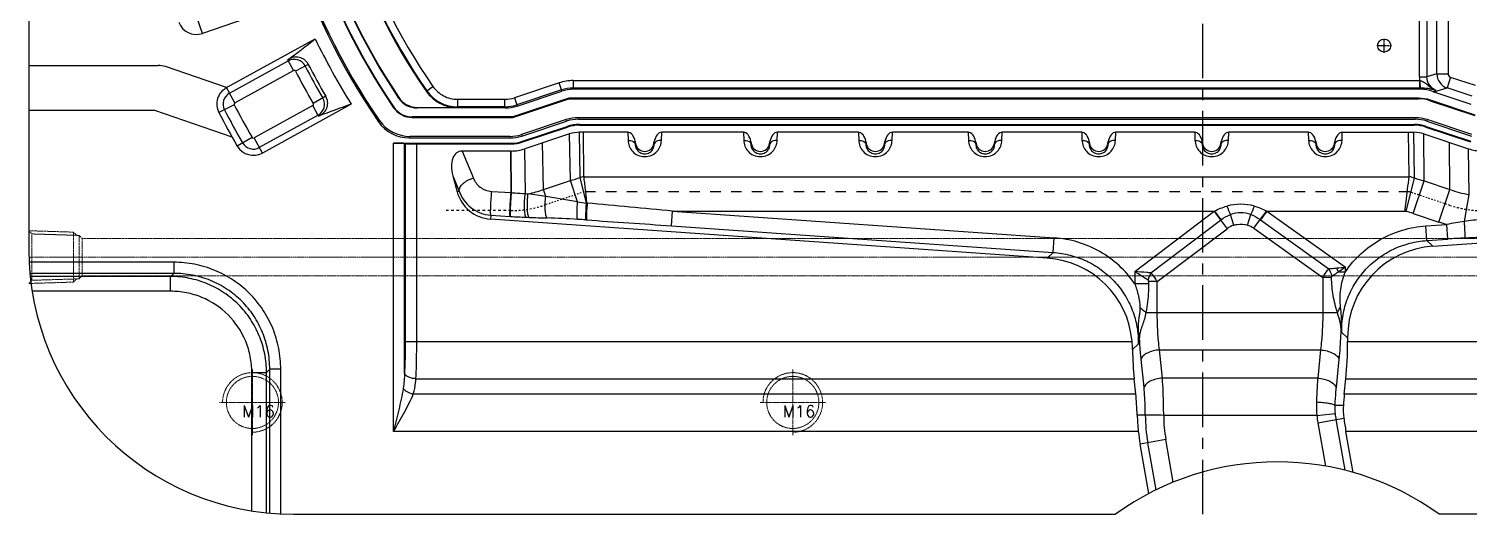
# Model space of a CAD drawing. Header units: millimetres. Extents: x 2105 to 2746, y 1639 to 2029.
# Drawn here: x 2104.6 to 2491.1, y 1639.2 to 1769.5 of the extents above; entities that cross this region are included whole.
import ezdxf

# ---------------------------------------------------------------- set-up
doc = ezdxf.new("R2010")
doc.units = ezdxf.units.MM
doc.linetypes.add('CENTER', pattern=[0.6, 0.375, -0.075, 0.075, -0.075])
doc.linetypes.add('HIDDEN', pattern=[0.2, 0.1, -0.1])
doc.layers.add('cool', color=153, linetype='HIDDEN', lineweight=9)
doc.layers.add('screw', color=33, linetype='Continuous', lineweight=13)
doc.layers.add('DEFAULT_2', color=8, linetype='HIDDEN')
doc.styles.add('TXT', font='txt.shx', dxfattribs={"bigfont": 'gbcbig.shx'})

# ---------------------------------------------------------------- blocks, each defined once
blk = doc.blocks.new('cool_jt_f12')
at = {"layer": 'cool', "ltscale": 0.3}
for p, q in [((0, 7.0785), (0.856, 6.2225)), ((0, 7.0785), (12, 6.7035)), ((0.856, 6.2225), (0.856, -6.2225)), ((13.5, 5.827375), (0.856, 6.2225)), ((0.856, 6.2225), (13.5, 5.827375)), ((12, 6.7035), (12.856, 5.8475)), ((12, 6.7035), (12, -6.7035)), ((14.327375, 5), (13.5, 5.827375)), ((13.5, -5.827375), (13.5, 5.827375)), ((14.327375, -5), (14.327375, 5)), ((0.856, -6.2225), (0, -7.0785)), ((0, -7.0785), (12, -6.7035)), ((0.856, -6.2225), (13.5, -5.827375)), ((12, -6.7035), (12.856, -5.8475)), ((13.5, -5.827375), (14.327375, -5))]:
    blk.add_line(p, q, dxfattribs=at)
blk = doc.blocks.new('02')
at = {"layer": 'cool', "ltscale": 0.932966}
for p, q in [((1262.52, -963.86), (1863.86, -963.86)), ((1262.52, -973.86), (1863.86, -973.86))]:
    blk.add_line(p, q, dxfattribs=at)
at = {"layer": 'cool', "color": 1, "linetype": 'CENTER', "ltscale": 0.621977}
blk.add_line((1248.19, -968.86), (1878.19, -968.86), dxfattribs=at)
at = {"layer": 'cool', "ltscale": 0.932966}
blk.add_blockref('cool_jt_f12', (1248.19, -968.86), dxfattribs=at)
blk = doc.blocks.new('screw_m16_g')
at = {"layer": 'screw', "color": 1, "linetype": 'CENTER', "ltscale": 0.497582}
for p, q in [((0, -8.8), (0, 8.8)), ((-8.8, 0), (8.8, 0))]:
    blk.add_line(p, q, dxfattribs=at)
at = {"layer": 'screw', "color": 33, "linetype": 'HIDDEN', "ltscale": 0.497582}
blk.add_circle((0, 0), 7, dxfattribs=at)
at = {"layer": 'screw', "color": 92, "linetype": 'HIDDEN', "ltscale": 0.497582}
blk.add_arc((0, 0), 8, 270, 180, dxfattribs=at)
at = {"layer": 'screw', "color": 6, "style": 'TXT'}
blk.add_text('M16', height=3.2, dxfattribs=at).set_placement((-2.72, -4))

msp = doc.modelspace()

# ---------------------------------------------------------------- linework, layer by layer
at = {"color": 1, "linetype": 'CENTER', "ltscale": 39}
msp.add_line((2419.598, 1639.205), (2419.598, 2019.205), dxfattribs=at)
at = {"color": 7, "linetype": 'Continuous'}
for p, q in [((2104.598, 1948.205), (2104.598, 1710.205)), ((2477.746, 1756.611), (2477.746, 1931.8)), ((2479.748, 1931.8), (2479.748, 1756.611)), ((2482.415, 1757.406), (2482.415, 1931.004)), ((2485.419, 1931.004), (2485.419, 1757.406)), ((2176.92, 1777.044), (2151.16, 1768.251)), ((2151.16, 1768.251), (2149.663, 1772.636)), ((2157.668, 1753.691), (2181.452, 1766.791)), ((2104.598, 1759.662), (2139.287, 1759.662)), ((2157.668, 1753.691), (2141.237, 1759.336)), ((2158.42, 1752.189), (2174.192, 1760.876)), ((2175.617, 1758.288), (2174.061, 1761.113)), ((2179.588, 1759.927), (2176.12, 1758.135)), ((2159.846, 1749.601), (2175.617, 1758.288)), ((2246.895, 1754.964), (2234.911, 1750.969)), ((2247.53, 1753.059), (2246.895, 1754.964)), ((2250.704, 1755.582), (2250.704, 1753.574)), ((2250.704, 1755.582), (2477.835, 1755.582)), ((2477.746, 1756.611), (2479.748, 1756.611)), ((2477.835, 1753.574), (2477.835, 1755.582)), ((2482.415, 1757.406), (2479.748, 1756.611)), ((2482.415, 1757.406), (2485.419, 1757.406)), ((2486.106, 1756.455), (2485.154, 1753.599)), ((2492.791, 1754.226), (2486.115, 1756.452)), ((2157.655, 1753.663), (2158.42, 1752.189)), ((2159.846, 1749.601), (2158.42, 1752.189)), ((2184.303, 1751.367), (2180.935, 1749.393)), ((2203.817, 1750.892), (2203.888, 1751.031)), ((2211.288, 1752.665), (2211.381, 1752.855)), ((2211.381, 1752.855), (2213.028, 1754.001)), ((2249.519, 1750.841), (2234.444, 1745.816)), ((2234.911, 1750.969), (2235.545, 1749.064)), ((2247.53, 1753.059), (2235.545, 1749.064)), ((2235.598, 1748.743), (2247.582, 1752.738)), ((2247.582, 1752.738), (2247.53, 1753.059)), ((2249.519, 1750.841), (2249.541, 1750.704)), ((2477.499, 1750.841), (2249.519, 1750.841)), ((2250.704, 1753.574), (2250.756, 1753.253)), ((2477.835, 1753.574), (2250.704, 1753.574)), ((2477.926, 1753.253), (2250.756, 1753.253)), ((2477.488, 1750.704), (2477.488, 1750.841)), ((2481.479, 1752.603), (2482.164, 1752.937)), ((2481.632, 1752.549), (2485.154, 1753.599)), ((2481.632, 1752.549), (2491.504, 1749.258)), ((2491.846, 1751.368), (2485.154, 1753.599)), ((2104.598, 1747.662), (2138.285, 1747.662)), ((2138.285, 1747.662), (2159.086, 1740.515)), ((2159.697, 1749.11), (2155.601, 1746.982)), ((2180.796, 1748.886), (2165.024, 1740.199)), ((2191.101, 1749.273), (2167.26, 1736.141)), ((2182.351, 1746.062), (2180.796, 1748.886)), ((2202.493, 1748.301), (2202.564, 1748.44)), ((2208.888, 1748.365), (2208.815, 1748.228)), ((2232.424, 1748.228), (2208.815, 1748.228)), ((2208.888, 1748.365), (2219.523, 1748.365)), ((2219.62, 1748.549), (2219.523, 1748.365)), ((2219.62, 1750.557), (2219.62, 1748.549)), ((2219.62, 1750.557), (2232.372, 1750.557)), ((2232.372, 1748.549), (2219.62, 1748.549)), ((2232.372, 1748.549), (2232.372, 1750.557)), ((2232.424, 1748.228), (2232.372, 1748.549)), ((2234.466, 1745.679), (2249.541, 1750.704)), ((2235.545, 1749.064), (2235.598, 1748.743)), ((2249.541, 1750.704), (2477.477, 1750.704)), ((2480.673, 1750.326), (2480.651, 1750.189)), ((2480.651, 1750.189), (2492.636, 1746.194)), ((2492.658, 1746.331), (2480.673, 1750.326)), ((2182.221, 1746.299), (2166.45, 1737.611)), ((2198.635, 1744.935), (2198.43, 1744.519)), ((2207.536, 1745.816), (2207.464, 1745.679)), ((2207.464, 1745.679), (2234.466, 1745.679)), ((2234.444, 1745.816), (2207.536, 1745.816)), ((2234.444, 1745.816), (2234.466, 1745.679)), ((2248.821, 1745.103), (2236.836, 1741.108)), ((2236.902, 1740.703), (2248.887, 1744.698)), ((2237.099, 1739.291), (2249.083, 1743.286)), ((2237.163, 1739.098), (2249.147, 1743.093)), ((2248.887, 1744.698), (2248.821, 1745.103)), ((2249.147, 1743.093), (2249.083, 1743.286)), ((2251.995, 1745.618), (2252.061, 1745.213)), ((2476.652, 1745.618), (2251.995, 1745.618)), ((2252.061, 1745.213), (2476.586, 1745.213)), ((2252.321, 1743.608), (2252.321, 1743.811)), ((2252.321, 1743.811), (2476.325, 1743.811)), ((2252.321, 1743.608), (2476.325, 1743.608)), ((2476.325, 1743.608), (2476.325, 1743.811)), ((2476.586, 1745.213), (2476.652, 1745.618)), ((2479.499, 1743.093), (2479.563, 1743.286)), ((2479.499, 1743.093), (2491.484, 1739.098)), ((2479.563, 1743.286), (2491.548, 1739.291)), ((2479.825, 1745.103), (2479.76, 1744.698)), ((2479.76, 1744.698), (2491.744, 1740.703)), ((2491.81, 1741.108), (2479.825, 1745.103)), ((2164.53, 1740.336), (2160.528, 1738.002)), ((2167.26, 1736.141), (2165.024, 1740.199)), ((2206.687, 1740.188), (2206.9, 1740.593)), ((2206.687, 1740.188), (2233.729, 1740.188)), ((2233.663, 1740.593), (2206.9, 1740.593)), ((2233.729, 1740.188), (2233.663, 1740.593)), ((2236.836, 1741.108), (2236.902, 1740.703)), ((2237.163, 1739.098), (2237.099, 1739.291)), ((2249.688, 1741.265), (2237.703, 1737.27)), ((2249.933, 1728.771), (2249.688, 1741.265)), ((2252.559, 1729.561), (2252.387, 1741.703)), ((2265.305, 1741.703), (2252.387, 1741.703)), ((2253.551, 1729.922), (2253.419, 1741.703)), ((2265.305, 1741.703), (2265.384, 1739.527)), ((2267.302, 1739.241), (2267.406, 1738.652)), ((2267.302, 1739.241), (2267.324, 1738.637)), ((2272.33, 1738.652), (2272.434, 1739.241)), ((2272.412, 1738.637), (2272.434, 1739.241)), ((2274.352, 1739.527), (2274.431, 1741.703)), ((2296.349, 1741.703), (2274.431, 1741.703)), ((2296.349, 1741.703), (2296.428, 1739.527)), ((2298.346, 1739.241), (2298.368, 1738.637)), ((2298.346, 1739.241), (2298.45, 1738.652)), ((2303.374, 1738.652), (2303.478, 1739.241)), ((2303.456, 1738.637), (2303.478, 1739.241)), ((2305.395, 1739.527), (2305.475, 1741.703)), ((2327.196, 1741.703), (2305.475, 1741.703)), ((2327.196, 1741.703), (2327.275, 1739.527)), ((2329.193, 1739.241), (2329.215, 1738.637)), ((2329.193, 1739.241), (2329.297, 1738.652)), ((2334.221, 1738.652), (2334.325, 1739.241)), ((2334.303, 1738.637), (2334.325, 1739.241)), ((2336.242, 1739.527), (2336.322, 1741.703)), ((2356.656, 1741.703), (2336.322, 1741.703)), ((2356.656, 1741.703), (2356.736, 1739.527)), ((2358.654, 1739.241), (2358.675, 1738.637)), ((2358.654, 1739.241), (2358.757, 1738.652)), ((2363.681, 1738.652), (2363.785, 1739.241)), ((2363.763, 1738.637), (2363.785, 1739.241)), ((2365.703, 1739.527), (2365.782, 1741.703)), ((2387.116, 1741.703), (2365.782, 1741.703)), ((2387.116, 1741.703), (2387.196, 1739.527)), ((2389.113, 1739.241), (2389.135, 1738.637)), ((2389.113, 1739.241), (2389.217, 1738.652)), ((2394.141, 1738.652), (2394.245, 1739.241)), ((2394.223, 1738.637), (2394.245, 1739.241)), ((2396.163, 1739.527), (2396.242, 1741.703)), ((2417.436, 1741.703), (2396.242, 1741.703)), ((2417.436, 1741.703), (2417.515, 1739.527)), ((2419.433, 1739.241), (2419.537, 1738.652)), ((2419.433, 1739.241), (2419.455, 1738.637)), ((2424.461, 1738.652), (2424.564, 1739.241)), ((2424.543, 1738.637), (2424.564, 1739.241)), ((2426.482, 1739.527), (2426.562, 1741.703)), ((2447.923, 1741.703), (2426.562, 1741.703)), ((2447.923, 1741.703), (2448.002, 1739.527)), ((2449.92, 1739.241), (2449.942, 1738.637)), ((2449.92, 1739.241), (2450.024, 1738.652)), ((2454.948, 1738.652), (2455.051, 1739.241)), ((2455.029, 1738.637), (2455.051, 1739.241)), ((2456.969, 1739.527), (2457.048, 1741.703)), ((2457.048, 1741.703), (2476.26, 1741.703)), ((2474.981, 1729.959), (2474.796, 1741.703)), ((2476.392, 1729.447), (2476.26, 1741.703)), ((2478.959, 1741.265), (2490.944, 1737.27)), ((2479.019, 1728.669), (2478.959, 1741.265)), ((2202.422, 1661.443), (2202.422, 1738.786)), ((2202.422, 1738.786), (2233.989, 1738.786)), ((2205.411, 1677.092), (2205.411, 1738.714)), ((2205.608, 1738.655), (2205.411, 1738.714)), ((2205.608, 1738.655), (2205.608, 1685.515)), ((2208.597, 1738.583), (2208.597, 1685.564)), ((2208.597, 1738.583), (2233.989, 1738.583)), ((2220.887, 1736.678), (2223.877, 1729.395)), ((2234.055, 1736.678), (2220.887, 1736.678)), ((2234.014, 1725.51), (2233.921, 1736.678)), ((2233.989, 1738.583), (2233.989, 1738.786)), ((2234.149, 1725.501), (2234.055, 1736.678)), ((2237.847, 1725.245), (2237.703, 1737.27)), ((2242.679, 1726.353), (2242.436, 1738.847)), ((2267.406, 1738.652), (2267.324, 1738.637)), ((2272.33, 1738.652), (2272.412, 1738.637)), ((2298.45, 1738.652), (2298.368, 1738.637)), ((2303.374, 1738.652), (2303.456, 1738.637)), ((2329.297, 1738.652), (2329.215, 1738.637)), ((2334.221, 1738.652), (2334.303, 1738.637)), ((2358.757, 1738.652), (2358.675, 1738.637)), ((2363.681, 1738.652), (2363.763, 1738.637)), ((2389.217, 1738.652), (2389.135, 1738.637)), ((2394.141, 1738.652), (2394.223, 1738.637)), ((2419.537, 1738.652), (2419.455, 1738.637)), ((2424.461, 1738.652), (2424.543, 1738.637)), ((2450.024, 1738.652), (2449.942, 1738.637)), ((2454.948, 1738.652), (2455.029, 1738.637)), ((2485.863, 1726.388), (2485.802, 1738.984)), ((2491.091, 1725.027), (2490.944, 1737.27)), ((2218.373, 1730.05), (2220.072, 1725.913)), ((2218.373, 1730.05), (2219.521, 1725.765)), ((2242.679, 1726.353), (2249.933, 1728.771)), ((2251.833, 1723.071), (2249.933, 1728.771)), ((2252.559, 1729.561), (2253.551, 1729.922)), ((2254.24, 1722.687), (2252.559, 1729.561)), ((2253.561, 1729.773), (2474.972, 1729.773)), ((2474.192, 1720.459), (2476.392, 1729.447)), ((2476.099, 1719.909), (2479.019, 1728.669)), ((2479.019, 1728.669), (2485.863, 1726.388)), ((2220.072, 1725.913), (2219.521, 1725.765)), ((2228.832, 1725.829), (2234.014, 1725.51)), ((2234.014, 1725.51), (2234.149, 1725.501)), ((2243.309, 1724.463), (2242.679, 1726.353)), ((2482.943, 1717.627), (2485.863, 1726.388)), ((2489.805, 1717.759), (2491.091, 1725.027)), ((2254.24, 1722.687), (2254.413, 1722.659)), ((2277.029, 1716.608), (2277.304, 1720.538)), ((2277.304, 1720.538), (2422.696, 1720.526)), ((2277.304, 1720.538), (2379.727, 1713.376)), ((2401.336, 1704.328), (2422.696, 1720.526)), ((2422.623, 1720.459), (2426.132, 1715.829)), ((2422.728, 1720.538), (2424.457, 1718.204)), ((2436.824, 1720.538), (2435.136, 1718.174)), ((2436.824, 1720.538), (2473.868, 1720.538)), ((2436.824, 1720.538), (2457.861, 1705.516)), ((2473.868, 1720.538), (2474.192, 1720.459)), ((2476.099, 1719.909), (2482.943, 1717.627)), ((2228.557, 1719.436), (2228.483, 1718.378)), ((2377.831, 1707.934), (2228.483, 1718.378)), ((2228.557, 1719.436), (2233.739, 1719.118)), ((2233.739, 1719.118), (2233.883, 1719.109)), ((2254.104, 1718.191), (2254.204, 1718.184)), ((2277.029, 1716.608), (2379.452, 1709.446)), ((2405.693, 1703.985), (2424.377, 1718.144)), ((2427.921, 1716.761), (2427.006, 1719.598)), ((2431.628, 1716.761), (2432.544, 1719.598)), ((2433.279, 1715.93), (2434.967, 1718.295)), ((2435.136, 1718.174), (2453.447, 1705.099)), ((2479.47, 1716.578), (2485.082, 1716.971)), ((2479.744, 1712.649), (2479.47, 1716.578)), ((2485.356, 1713.041), (2485.082, 1716.971)), ((2379.452, 1709.446), (2379.727, 1713.376)), ((2407.398, 1701.633), (2426.132, 1715.829)), ((2433.279, 1715.93), (2451.799, 1702.706)), ((2479.744, 1712.649), (2485.356, 1713.041)), ((2481.366, 1711.137), (2479.744, 1712.649)), ((2481.366, 1711.137), (2514.085, 1713.425)), ((2379.452, 1709.446), (2377.831, 1707.934)), ((2143.488, 1706.813), (2104.679, 1706.813)), ((2143.488, 1706.813), (2143.488, 1703.842)), ((2457.861, 1704.264), (2457.861, 1705.516)), ((2143.488, 1703.842), (2104.884, 1703.842)), ((2142.649, 1703.003), (2104.965, 1703.003)), ((2142.649, 1703.003), (2143.488, 1703.842)), ((2142.649, 1699.042), (2142.649, 1703.003)), ((2401.336, 1704.328), (2401.336, 1701.062)), ((2405.066, 1701.062), (2401.336, 1701.062)), ((2405.066, 1701.633), (2405.066, 1701.062)), ((2407.398, 1701.633), (2405.066, 1701.633)), ((2407.398, 1693.316), (2407.398, 1701.633)), ((2451.799, 1702.706), (2451.799, 1693.316)), ((2456.004, 1704.264), (2457.861, 1704.264)), ((2142.649, 1699.042), (2105.481, 1699.042)), ((2404.317, 1693.316), (2455.739, 1693.316)), ((2205.608, 1685.564), (2208.597, 1685.563)), ((2208.597, 1685.564), (2400.638, 1685.564)), ((2458.463, 1686.577), (2456.842, 1688.089)), ((2458.463, 1686.577), (2458.463, 1685.564)), ((2458.463, 1685.564), (2533.298, 1685.564)), ((2402.355, 1684.886), (2400.755, 1683.394)), ((2407.988, 1683.316), (2451.208, 1683.316)), ((2408.761, 1675.73), (2407.988, 1683.316)), ((2451.208, 1683.316), (2450.436, 1675.73)), ((2168.396, 1677.256), (2169.235, 1678.095)), ((2169.235, 1639.491), (2169.235, 1678.095)), ((2172.206, 1678.095), (2169.235, 1678.095)), ((2172.206, 1639.286), (2172.206, 1678.095)), ((2403.837, 1673.23), (2403.064, 1680.816)), ((2456.132, 1680.816), (2455.36, 1673.23)), ((2164.435, 1640.088), (2164.435, 1677.256)), ((2164.435, 1677.256), (2168.396, 1677.256)), ((2168.396, 1639.572), (2168.396, 1677.256)), ((2208.397, 1675.564), (2401.206, 1675.564)), ((2401.626, 1671.443), (2401.206, 1675.564)), ((2450.436, 1675.73), (2408.761, 1675.73)), ((2457.571, 1671.443), (2457.99, 1675.564)), ((2457.99, 1675.564), (2533.498, 1675.564)), ((2401.626, 1671.443), (2207.664, 1671.443)), ((2534.231, 1671.443), (2457.571, 1671.443)), ((2404.19, 1665.806), (2402.013, 1665.806)), ((2450.217, 1665.73), (2455.116, 1666.222)), ((2455.049, 1668.43), (2457.321, 1668.43)), ((2450.217, 1665.73), (2409.115, 1665.73)), ((2450.492, 1663.739), (2457.457, 1664.967)), ((2450.492, 1663.739), (2452.542, 1652.115)), ((2455.341, 1664.594), (2457.738, 1650.999)), ((2402.31, 1661.443), (2202.422, 1661.443)), ((2409.692, 1659.21), (2402.782, 1657.991)), ((2407.069, 1645.728), (2404.843, 1658.355)), ((2411.704, 1647.8), (2409.692, 1659.21)), ((2539.473, 1661.443), (2458.022, 1661.443)), ((2459.969, 1650.398), (2458.022, 1661.443)), ((2405.119, 1644.738), (2402.782, 1657.991)), ((2175.598, 1639.205), (2396.2, 1639.205)), ((2663.598, 1639.205), (2482.997, 1639.205))]:
    msp.add_line(p, q, dxfattribs=at)
at = {"color": 1, "linetype": 'CENTER', "ltscale": 0.108846}
for p, q in [((2468.281, 1763.055), (2468.281, 1766.905)), ((2466.356, 1764.98), (2470.206, 1764.98))]:
    msp.add_line(p, q, dxfattribs=at)
at = {"color": 2, "linetype": 'Continuous'}
msp.add_circle((2468.281, 1764.98), 1.75, dxfattribs=at)
at = {"color": 7, "linetype": 'Continuous'}
for centre, radius, start, end in [((2342.719, 1844.205), 175.376, 145.36247, 214.63753), ((2342.719, 1844.205), 174.971, 145.43426, 214.56574), ((2342.719, 1844.205), 169.885, 145.63078, 214.36922), ((2342.719, 1844.205), 169.748, 145.65606, 214.34394), ((2342.719, 1844.205), 167.336, 146.10707, 213.89293), ((2342.719, 1844.205), 167.199, 146.13301, 213.86699), ((2342.719, 1844.205), 160.168, 145.14331, 214.85669), ((2342.719, 1844.205), 159.984, 145.18013, 214.81987), ((2342.719, 1844.205), 157.976, 145.18013, 214.81987), ((2149.545, 1772.983), 5, 200.23869, 288.8471), ((2342.719, 1844.205), 178.886, 205.64251, 212.05169), ((2139.287, 1753.662), 6, 71.03787, 90), ((2175.794, 1757.967), 3.321, 27.32218, 118.8471), ((2342.719, 1844.205), 184.565, 207.32218, 210.37203), ((2342.719, 1844.205), 183.616, 207.32218, 210.37203), ((2175.794, 1757.967), 0.367, 27.32218, 118.8471), ((2342.719, 1844.205), 187.519, 207.32218, 210.37203), ((2250.707, 1743.519), 12.063, 90.01594, 108.41901), ((2483.768, 1756.612), 6.023, 180.01108, 189.85318), ((2474.824, 1737.214), 18.613, 80.33584, 80.69103), ((2160.022, 1749.279), 3.321, 118.8471, 207.45552), ((2180.619, 1749.208), 3.321, 298.8471, 30.37203), ((2208.814, 1754.247), 6.02, 213.88237, 270.01056), ((2208.887, 1754.384), 6.02, 213.85642, 270.01057), ((2219.523, 1758.4), 10.035, 214.85245, 270.00424), ((2232.37, 1758.598), 8.042, 270.01594, 288.41901), ((2250.713, 1743.479), 10.095, 90.05426, 108.38069), ((2477.835, 1832.561), 78.987, 269.99997, 270.16015), ((2342.719, 1844.205), 210.868, 207.45552, 210.23869), ((2342.719, 1844.205), 209.207, 207.45552, 210.23869), ((2160.022, 1749.279), 0.367, 118.8471, 207.45552), ((2342.719, 1844.205), 206.253, 207.45552, 210.23869), ((2180.619, 1749.208), 0.367, 298.8471, 30.37203), ((2207.463, 1751.699), 6.02, 214.35893, 270.01029), ((2207.535, 1751.835), 6.02, 214.33363, 270.01031), ((2232.36, 1758.655), 10.106, 270.06425, 288.3707), ((2206.686, 1750.22), 10.032, 214.59038, 270.00882), ((2206.899, 1750.628), 10.035, 214.56143, 270.00431), ((2252.332, 1733.506), 10.305, 90.05926, 108.37569), ((2476.315, 1733.506), 10.305, 71.62431, 89.94074), ((2164.847, 1740.52), 0.367, 210.23869, 298.8471), ((2233.979, 1748.683), 9.897, 270.05926, 288.37569), ((2252.396, 1733.112), 8.591, 90.05926, 108.37568), ((2476.251, 1733.112), 8.591, 71.62431, 89.94073), ((2164.847, 1740.52), 5, 210.23869, 298.8471), ((2164.847, 1740.52), 3.321, 210.23869, 298.8471), ((2188.95, 1766.785), 32.877, 300.04559, 300.44472), ((2234.043, 1748.288), 11.61, 270.05926, 288.37568), ((2269.868, 1739.086), 2.5, 190, 350), ((2300.912, 1739.086), 2.5, 190, 350), ((2331.759, 1739.086), 2.5, 190, 350), ((2361.219, 1739.086), 2.5, 190, 350), ((2391.679, 1739.086), 2.5, 190, 350), ((2421.999, 1739.086), 2.5, 190, 350), ((2452.486, 1739.086), 2.5, 190, 350), ((2494.603, 1748.277), 11.6, 251.61269, 268.80234), ((2254.944, 1729.937), 1.393, 180.63081, 186.78712), ((2473.587, 1729.937), 1.395, 353.24454, 0.92353), ((2229.18, 1728.354), 10, 195, 266), ((2249.078, 1902.99), 178.099, 266.38442, 266.6311), ((2234.475, 1747.505), 22.687, 280.50771, 291.20179), ((2215.478, 1561.987), 164.843, 80.27983, 81.93253), ((2190.668, 1375.397), 353.013, 80.02233, 81.42411), ((2309.397, 2076.879), 358.461, 260.75902, 261.14858), ((1354.471, -7958.343), 9722.775, 84.553601, 84.6891149), ((2429.774, 1708.603), 13.791, 74.50298, 105.49308), ((2577.83, 1781.066), 162.869, 201.30371, 202.1729), ((2429.774, 1712.07), 8.022, 69.80427, 110.19092), ((2282.194, 1780.925), 162.376, 337.80975, 338.6816), ((2453.26, 1752.765), 36.177, 242.67854, 242.97747), ((2468.41, 1696.841), 24.316, 71.56672, 76.2447), ((2245.266, 1905.846), 187.083, 266.51175, 267.78353), ((2252.935, 2101.01), 382.398, 267.76619, 267.88764), ((2228.846, 1307.513), 411.454, 86.7978, 87.93879), ((2232.517, 1372.103), 346.76, 86.4309, 86.80722), ((2429.774, 1711.022), 8.936, 126.51747, 127.15397), ((2429.774, 1711.022), 6.031, 107.89474, 127.15397), ((2429.774, 1711.022), 6.031, 54.47118, 72.10505), ((2474.621, 1773.473), 67.949, 234.2972, 234.47154), ((2497.652, 1761.741), 46.501, 251.56027, 254.31679), ((2513.631, 1560.446), 159.107, 98.61217, 100.33686), ((2502.781, 1633.684), 85.071, 95.58587, 98.77334), ((2548.198, 807.516), 907.703, 93.676366, 93.969857), ((2374.785, 3506.38), 1796.727, 273.676485, 273.829103), ((2175.598, 1710.205), 71, 180, 269.99993), ((2443.247, 1699.568), 11.603, 17.83247, 28.46648), ((2409.415, 2183.202), 480.137, 275.51692, 275.79101), ((2434.527, 1695.896), 23.049, 21.28767, 24.0511), ((2236.93, 2031.262), 393.6, 303.82025, 304.14631), ((2415.995, 1698.72), 11.57, 152.93064, 163.24284), ((2488.799, 1689.164), 31.976, 178.72907, 181.92714), ((2368.712, 1682.767), 32.049, 1.1198, 5.00671), ((2369.711, 1685.968), 32.662, 358.10098, 2.94766), ((2477.238, 1668.733), 75.281, 182.22899, 185.55758), ((2447.098, 1665.806), 42.907, 180, 190), ((2486.361, 1668.456), 36.247, 178.61727, 184.31251), ((2470.86, 1667.808), 15.824, 177.74601, 185.75146), ((2477.098, 1668.43), 22.093, 185.73605, 190), ((2473.871, 1667.346), 16.586, 176.25035, 188.24569), ((2447.098, 1665.806), 37.983, 180.11396, 190), ((2477.098, 1668.43), 27.017, 185.73605, 190), ((2447.098, 1665.806), 45, 185.56355, 190), ((2439.598, 1579.205), 74.05, 54.12167, 125.87833)]:
    msp.add_arc(centre, radius, start, end, dxfattribs=at)
for centre, major_axis, ratio, start_param, end_param in [((2250.761, 1743.189), (1.612, -9.934), 0.9985935, 2.9809398, 3.3022455), ((2477.495, 1740.777), (1.612, 9.934), 0.9985935, -0.1606529, 0.1606529), ((2482.92, 1756.363), (3.868, 1.153), 0.9958587, -2.2243646, -2.1842053), ((2232.419, 1758.292), (-1.612, 9.934), 0.9985935, -3.3022455, -2.9809398), ((2477.472, 1740.64), (-1.612, -9.934), 0.9985935, 9.2641251, 9.5854308), ((2251.999, 1735.555), (-1.612, 9.934), 0.9985935, -0.1606529, 0.1606529), ((2252.065, 1735.149), (-1.612, 9.934), 0.9985935, -0.1606529, 0.1606529), ((2252.326, 1733.545), (-1.612, 9.934), 0.9985935, -0.1606529, 0.1606529), ((2476.321, 1733.545), (1.612, 9.934), 0.9985935, -0.1606529, 0.1606529), ((2476.581, 1735.149), (1.612, 9.934), 0.9985935, -0.1606529, 0.1606529), ((2476.647, 1735.555), (1.612, 9.934), 0.9985935, -0.1606529, 0.1606529), ((2233.658, 1750.657), (-1.612, 9.934), 0.9985935, 9.2641251, 9.5854308), ((2233.724, 1750.252), (-1.612, 9.934), 0.9985935, 2.9809398, 3.3022455), ((2265.379, 1738.454), (-0.118, 3.248), 0.6153903, -1.3486707, -0.022425), ((2274.357, 1738.454), (0.118, 3.248), 0.6153903, 0.022425, 1.3486707), ((2296.422, 1738.454), (-0.118, 3.248), 0.6153903, -1.3486707, -0.022425), ((2305.401, 1738.454), (0.118, 3.248), 0.6153903, 0.022425, 1.3486707), ((2327.269, 1738.454), (-0.118, 3.248), 0.6153903, -1.3486707, -0.022425), ((2336.248, 1738.454), (0.118, 3.248), 0.6153903, 0.022425, 1.3486707), ((2356.73, 1738.454), (-0.118, 3.248), 0.6153903, -1.3486707, -0.022425), ((2365.709, 1738.454), (0.118, 3.248), 0.6153903, 0.022425, 1.3486707), ((2387.19, 1738.454), (-0.118, 3.248), 0.6153903, -1.3486707, -0.022425), ((2396.169, 1738.454), (0.118, 3.248), 0.6153903, 0.022425, 1.3486707), ((2417.509, 1738.454), (-0.118, 3.248), 0.6153903, -1.3486707, -0.022425), ((2426.488, 1738.454), (0.118, 3.248), 0.6153903, 0.022425, 1.3486707), ((2447.996, 1738.454), (-0.118, 3.248), 0.6153903, -1.3486707, -0.022425), ((2456.975, 1738.454), (0.118, 3.248), 0.6153903, 0.022425, 1.3486707), ((2202.422, 1738.707), (3, 0), 0.0261859, 0.0872665, 1.5707963), ((2208.597, 1738.662), (3, 0), 0.0261859, -3.0543262, -1.5707963), ((2222.543, 1730.181), (-2.594, 6.317), 0.5857503, -0.2360064, 1.3548719), ((2233.984, 1748.647), (-1.612, 9.934), 0.9985935, -3.3022455, -2.9809398), ((2483.849, 1685.863), (-18.808, 17.538), 0.9721448, -0.7364165, 0.7364165), ((2375.348, 1682.66), (-18.808, -17.538), 0.9721448, 2.4918667, 3.8780091), ((2454.936, 1685.564), (0, 20), 0.176327, -2.0943951, -1.5707963), ((2404.26, 1685.564), (0, 20), 0.176327, -4.6036429, -4.1887902), ((2398.572, 1661.443), (0, 20), 0.176327, -1.3508913, -1.0471976), ((2460.625, 1661.443), (0, 20), 0.176327, 1.0471976, 1.2138978), ((2461.603, 1661.443), (-3.638, 19.99), 0.1734805, 1.3621114, 1.5392369)]:
    msp.add_ellipse(centre, major_axis=major_axis, ratio=ratio, start_param=start_param, end_param=end_param, dxfattribs=at)
for points in [[(2174.061, 1761.113), (2176.524, 1763.006), (2178.988, 1764.899), (2181.452, 1766.791)], [(2481.479, 1752.603), (2480.353, 1753.029), (2479.13, 1753.253), (2477.926, 1753.253)], [(2191.101, 1749.273), (2188.185, 1748.202), (2185.268, 1747.132), (2182.351, 1746.062)], [(2249.933, 1728.771), (2250.814, 1729.013), (2251.69, 1729.279), (2252.559, 1729.561)], [(2474.981, 1729.959), (2475.452, 1729.789), (2475.922, 1729.618), (2476.392, 1729.447)], [(2476.392, 1729.447), (2477.262, 1729.169), (2478.137, 1728.906), (2479.019, 1728.669)], [(2485.863, 1726.388), (2487.54, 1725.732), (2489.306, 1725.267), (2491.091, 1725.027)], [(2422.728, 1720.538), (2423.796, 1721.103), (2424.926, 1721.571), (2426.09, 1721.893)], [(2433.459, 1721.893), (2434.564, 1721.587), (2435.637, 1721.151), (2436.656, 1720.624)], [(2238.84, 1718.872), (2240.442, 1718.813), (2242.044, 1718.759), (2243.645, 1718.701)], [(2254.204, 1718.184), (2261.813, 1717.666), (2269.421, 1717.14), (2277.029, 1716.608)], [(2424.457, 1718.204), (2425.235, 1718.78), (2426.096, 1719.266), (2427.006, 1719.598)], [(2432.544, 1719.598), (2433.405, 1719.283), (2434.223, 1718.831), (2434.967, 1718.295)], [(2405.066, 1701.633), (2405.066, 1701.783), (2405.044, 1701.978), (2404.917, 1702.056)], [(2454.155, 1702.713), (2454.151, 1702.856), (2454.17, 1703.046), (2454.292, 1703.122)], [(2456.666, 1689.329), (2456.707, 1689.514), (2456.763, 1689.697), (2456.832, 1689.873)], [(2205.411, 1677.092), (2205.376, 1675.704), (2205.264, 1674.314), (2205.043, 1672.943)]]:
    msp.add_open_spline(points, degree=3, dxfattribs=at)
for points, knots in [([(2179.588, 1759.927), (2179.443, 1760.208), (2179.084, 1760.722), (2178.391, 1761.31), (2177.624, 1761.692), (2176.605, 1761.94), (2175.336, 1761.852), (2174.441, 1761.404), (2174.061, 1761.113)], [0, 0, 0, 0, 0.1479344, 0.2890625, 0.4210757, 0.5450025, 0.7760653, 1, 1, 1, 1]), ([(2477.948, 1755.563), (2478.166, 1755.528), (2478.583, 1755.401), (2479.313, 1754.977), (2480.086, 1754.286), (2481.045, 1753.5), (2481.778, 1753.095), (2482.164, 1752.937)], [0, 0, 0, 0, 0.1317502, 0.2576802, 0.5031619, 0.7504661, 1, 1, 1, 1]), ([(2478.055, 1753.575), (2478.043, 1753.587), (2478.033, 1753.649), (2478.012, 1753.765), (2477.997, 1753.956), (2477.98, 1754.209), (2477.967, 1754.515), (2477.954, 1754.972), (2477.949, 1755.325), (2477.948, 1755.563)], [0, 0, 0, 0, 0.0268288, 0.0868945, 0.182879, 0.3123246, 0.4687409, 0.6425598, 1, 1, 1, 1]), ([(2482.164, 1752.937), (2481.462, 1753.241), (2480.207, 1754.281), (2479.747, 1755.846), (2479.748, 1756.611)], [0, 0, 0, 0, 0.4999776, 1, 1, 1, 1]), ([(2482.415, 1757.406), (2482.417, 1756.586), (2482.962, 1754.911), (2484.377, 1753.86), (2485.154, 1753.599)], [0, 0, 0, 0, 0.5001852, 1, 1, 1, 1]), ([(2485.419, 1757.406), (2485.422, 1757.199), (2485.552, 1756.772), (2485.919, 1756.518), (2486.115, 1756.452)], [0, 0, 0, 0, 0.4999693, 1, 1, 1, 1]), ([(2157.691, 1753.683), (2157.126, 1753.372), (2156.085, 1752.55), (2155.146, 1750.799), (2154.93, 1748.83), (2155.304, 1747.555), (2155.601, 1746.982)], [0, 0, 0, 0, 0.2500732, 0.5000905, 0.7499957, 1, 1, 1, 1]), ([(2182.351, 1746.062), (2182.801, 1746.227), (2183.658, 1746.744), (2184.411, 1747.77), (2184.746, 1748.763), (2184.832, 1749.616), (2184.706, 1750.516), (2184.463, 1751.094), (2184.303, 1751.367)], [0, 0, 0, 0, 0.223941, 0.4550104, 0.5789391, 0.7109503, 0.8520715, 1, 1, 1, 1]), ([(2211.381, 1752.855), (2212.291, 1751.547), (2214.793, 1749.351), (2218.024, 1748.55), (2219.62, 1748.549)], [0, 0, 0, 0, 0.4996034, 1, 1, 1, 1]), ([(2213.028, 1754.001), (2213.399, 1753.476), (2214.263, 1752.505), (2215.871, 1751.412), (2217.687, 1750.716), (2218.977, 1750.561), (2219.62, 1750.557)], [0, 0, 0, 0, 0.250003, 0.4999995, 0.7499962, 1, 1, 1, 1]), ([(2478.055, 1753.575), (2478.043, 1753.547), (2477.996, 1753.441), (2477.954, 1753.333), (2477.926, 1753.253)], [0, 0, 0, 0, 0.2632188, 1, 1, 1, 1]), ([(2482.164, 1752.937), (2481.927, 1753.01), (2481.23, 1753.211), (2479.865, 1753.484), (2478.721, 1753.577), (2478.055, 1753.575)], [0, 0, 0, 0, 0.1781969, 0.5215928, 1, 1, 1, 1]), ([(2265.384, 1739.527), (2265.602, 1739.531), (2266.312, 1739.483), (2267.13, 1739.112), (2267.324, 1738.637)], [0, 0, 0, 0, 0.2979173, 1, 1, 1, 1]), ([(2265.384, 1739.527), (2265.403, 1739.009), (2265.626, 1737.945), (2266.521, 1736.514), (2267.988, 1735.436), (2269.872, 1735.021), (2271.755, 1735.439), (2273.219, 1736.519), (2274.111, 1737.948), (2274.333, 1739.01), (2274.352, 1739.527)], [0, 0, 0, 0, 0.1131655, 0.2318238, 0.3607437, 0.5002938, 0.639856, 0.7686218, 0.887059, 1, 1, 1, 1]), ([(2274.352, 1739.527), (2274.134, 1739.531), (2273.424, 1739.483), (2272.606, 1739.112), (2272.412, 1738.637)], [0, 0, 0, 0, 0.2979175, 1, 1, 1, 1]), ([(2296.428, 1739.527), (2296.646, 1739.531), (2297.356, 1739.483), (2298.174, 1739.112), (2298.368, 1738.637)], [0, 0, 0, 0, 0.2979173, 1, 1, 1, 1]), ([(2296.428, 1739.527), (2296.447, 1739.009), (2296.67, 1737.945), (2297.564, 1736.514), (2299.032, 1735.436), (2300.916, 1735.021), (2302.799, 1735.439), (2304.263, 1736.519), (2305.154, 1737.948), (2305.376, 1739.01), (2305.395, 1739.527)], [0, 0, 0, 0, 0.1131655, 0.2318238, 0.3607437, 0.5002938, 0.639856, 0.7686218, 0.887059, 1, 1, 1, 1]), ([(2305.395, 1739.527), (2305.178, 1739.531), (2304.468, 1739.483), (2303.65, 1739.112), (2303.456, 1738.637)], [0, 0, 0, 0, 0.2979175, 1, 1, 1, 1]), ([(2327.275, 1739.527), (2327.492, 1739.531), (2328.203, 1739.483), (2329.021, 1739.112), (2329.215, 1738.637)], [0, 0, 0, 0, 0.2979173, 1, 1, 1, 1]), ([(2327.275, 1739.527), (2327.294, 1739.009), (2327.517, 1737.945), (2328.411, 1736.514), (2329.879, 1735.436), (2331.763, 1735.021), (2333.646, 1735.439), (2335.11, 1736.519), (2336.001, 1737.948), (2336.223, 1739.01), (2336.242, 1739.527)], [0, 0, 0, 0, 0.1131655, 0.2318238, 0.3607437, 0.5002938, 0.639856, 0.7686218, 0.887059, 1, 1, 1, 1]), ([(2336.242, 1739.527), (2336.025, 1739.531), (2335.314, 1739.483), (2334.496, 1739.112), (2334.303, 1738.637)], [0, 0, 0, 0, 0.2979175, 1, 1, 1, 1]), ([(2356.736, 1739.527), (2356.953, 1739.531), (2357.664, 1739.483), (2358.482, 1739.112), (2358.675, 1738.637)], [0, 0, 0, 0, 0.2979173, 1, 1, 1, 1]), ([(2356.736, 1739.527), (2356.755, 1739.009), (2356.977, 1737.945), (2357.872, 1736.514), (2359.339, 1735.436), (2361.224, 1735.021), (2363.107, 1735.439), (2364.571, 1736.519), (2365.462, 1737.948), (2365.684, 1739.01), (2365.703, 1739.527)], [0, 0, 0, 0, 0.1131655, 0.2318238, 0.3607437, 0.5002938, 0.639856, 0.7686218, 0.887059, 1, 1, 1, 1]), ([(2365.703, 1739.527), (2365.486, 1739.531), (2364.775, 1739.483), (2363.957, 1739.112), (2363.763, 1738.637)], [0, 0, 0, 0, 0.2979175, 1, 1, 1, 1]), ([(2387.196, 1739.527), (2387.413, 1739.531), (2388.123, 1739.483), (2388.941, 1739.112), (2389.135, 1738.637)], [0, 0, 0, 0, 0.2979173, 1, 1, 1, 1]), ([(2387.196, 1739.527), (2387.215, 1739.009), (2387.437, 1737.945), (2388.332, 1736.514), (2389.799, 1735.436), (2391.684, 1735.021), (2393.566, 1735.439), (2395.03, 1736.519), (2395.922, 1737.948), (2396.144, 1739.01), (2396.163, 1739.527)], [0, 0, 0, 0, 0.1131655, 0.2318238, 0.3607437, 0.5002938, 0.639856, 0.7686218, 0.887059, 1, 1, 1, 1]), ([(2396.163, 1739.527), (2395.945, 1739.531), (2395.235, 1739.483), (2394.417, 1739.112), (2394.223, 1738.637)], [0, 0, 0, 0, 0.2979175, 1, 1, 1, 1]), ([(2417.515, 1739.527), (2417.732, 1739.531), (2418.443, 1739.483), (2419.261, 1739.112), (2419.455, 1738.637)], [0, 0, 0, 0, 0.2979173, 1, 1, 1, 1]), ([(2417.515, 1739.527), (2417.534, 1739.009), (2417.757, 1737.945), (2418.651, 1736.514), (2420.119, 1735.436), (2422.003, 1735.021), (2423.886, 1735.439), (2425.35, 1736.519), (2426.241, 1737.948), (2426.463, 1739.01), (2426.482, 1739.527)], [0, 0, 0, 0, 0.1131655, 0.2318238, 0.3607437, 0.5002938, 0.639856, 0.7686218, 0.887059, 1, 1, 1, 1]), ([(2426.482, 1739.527), (2426.265, 1739.531), (2425.554, 1739.483), (2424.736, 1739.112), (2424.543, 1738.637)], [0, 0, 0, 0, 0.2979175, 1, 1, 1, 1]), ([(2448.002, 1739.527), (2448.219, 1739.531), (2448.93, 1739.483), (2449.748, 1739.112), (2449.942, 1738.637)], [0, 0, 0, 0, 0.2979173, 1, 1, 1, 1]), ([(2448.002, 1739.527), (2448.021, 1739.009), (2448.244, 1737.945), (2449.138, 1736.514), (2450.606, 1735.436), (2452.49, 1735.021), (2454.373, 1735.439), (2455.837, 1736.519), (2456.728, 1737.948), (2456.95, 1739.01), (2456.969, 1739.527)], [0, 0, 0, 0, 0.1131655, 0.2318238, 0.3607437, 0.5002938, 0.639856, 0.7686218, 0.887059, 1, 1, 1, 1]), ([(2456.969, 1739.527), (2456.752, 1739.531), (2456.041, 1739.483), (2455.223, 1739.112), (2455.029, 1738.637)], [0, 0, 0, 0, 0.2979175, 1, 1, 1, 1]), ([(2267.324, 1738.637), (2267.306, 1738.356), (2267.365, 1737.757), (2267.78, 1736.882), (2268.622, 1736.117), (2269.87, 1735.784), (2271.117, 1736.119), (2271.957, 1736.885), (2272.371, 1737.759), (2272.43, 1738.357), (2272.412, 1738.637)], [0, 0, 0, 0, 0.1017009, 0.2126932, 0.3425921, 0.5002813, 0.6579372, 0.7876219, 0.8984274, 1, 1, 1, 1]), ([(2298.368, 1738.637), (2298.349, 1738.356), (2298.408, 1737.757), (2298.824, 1736.882), (2299.666, 1736.117), (2300.914, 1735.784), (2302.161, 1736.119), (2303.001, 1736.885), (2303.415, 1737.759), (2303.474, 1738.357), (2303.456, 1738.637)], [0, 0, 0, 0, 0.1017009, 0.2126932, 0.3425921, 0.5002813, 0.6579372, 0.7876219, 0.8984274, 1, 1, 1, 1]), ([(2329.215, 1738.637), (2329.196, 1738.356), (2329.255, 1737.757), (2329.671, 1736.882), (2330.513, 1736.117), (2331.761, 1735.784), (2333.008, 1736.119), (2333.848, 1736.885), (2334.262, 1737.759), (2334.321, 1738.357), (2334.303, 1738.637)], [0, 0, 0, 0, 0.1017009, 0.2126932, 0.3425921, 0.5002813, 0.6579372, 0.7876219, 0.8984274, 1, 1, 1, 1]), ([(2358.675, 1738.637), (2358.657, 1738.356), (2358.716, 1737.757), (2359.132, 1736.882), (2359.974, 1736.117), (2361.222, 1735.784), (2362.469, 1736.119), (2363.309, 1736.885), (2363.723, 1737.759), (2363.782, 1738.357), (2363.763, 1738.637)], [0, 0, 0, 0, 0.1017009, 0.2126932, 0.3425921, 0.5002813, 0.6579372, 0.7876219, 0.8984274, 1, 1, 1, 1]), ([(2389.135, 1738.637), (2389.117, 1738.356), (2389.176, 1737.757), (2389.591, 1736.882), (2390.434, 1736.117), (2391.682, 1735.784), (2392.929, 1736.119), (2393.768, 1736.885), (2394.183, 1737.759), (2394.242, 1738.357), (2394.223, 1738.637)], [0, 0, 0, 0, 0.1017009, 0.2126932, 0.3425921, 0.5002813, 0.6579372, 0.7876219, 0.8984274, 1, 1, 1, 1]), ([(2419.455, 1738.637), (2419.436, 1738.356), (2419.495, 1737.757), (2419.911, 1736.882), (2420.753, 1736.117), (2422.001, 1735.784), (2423.248, 1736.119), (2424.088, 1736.885), (2424.502, 1737.759), (2424.561, 1738.357), (2424.543, 1738.637)], [0, 0, 0, 0, 0.1017009, 0.2126932, 0.3425921, 0.5002813, 0.6579372, 0.7876219, 0.8984274, 1, 1, 1, 1]), ([(2449.942, 1738.637), (2449.923, 1738.356), (2449.982, 1737.757), (2450.398, 1736.882), (2451.24, 1736.117), (2452.488, 1735.784), (2453.735, 1736.119), (2454.575, 1736.885), (2454.989, 1737.759), (2455.048, 1738.357), (2455.029, 1738.637)], [0, 0, 0, 0, 0.1017009, 0.2126932, 0.3425921, 0.5002813, 0.6579372, 0.7876219, 0.8984274, 1, 1, 1, 1]), ([(2220.072, 1725.913), (2220.047, 1726.686), (2220.744, 1727.663), (2221.738, 1728.442), (2222.626, 1728.98), (2223.366, 1729.265), (2223.877, 1729.395)], [0, 0, 0, 0, 0.428337, 0.5650262, 0.7084264, 1, 1, 1, 1]), ([(2223.877, 1729.395), (2224.062, 1728.942), (2224.564, 1728.057), (2225.669, 1726.934), (2227.123, 1726.111), (2228.251, 1725.864), (2228.832, 1725.829)], [0, 0, 0, 0, 0.2287714, 0.4702183, 0.727844, 1, 1, 1, 1]), ([(2254.409, 1722.694), (2254.29, 1723.32), (2254.196, 1724.267), (2254.079, 1725.515), (2253.936, 1726.706), (2253.752, 1728.121), (2253.625, 1729.236), (2253.561, 1729.773)], [0, 0, 0, 0, 0.2684148, 0.3995369, 0.52759, 0.7727712, 1, 1, 1, 1]), ([(2473.868, 1720.538), (2473.967, 1721.362), (2474.336, 1724.44), (2474.704, 1727.519), (2474.972, 1729.773)], [0, 0, 0, 0, 0.2677888, 1, 1, 1, 1]), ([(2220.072, 1725.913), (2220.371, 1725.057), (2221.224, 1723.401), (2223.17, 1721.353), (2225.68, 1719.92), (2227.59, 1719.5), (2228.557, 1719.436)], [0, 0, 0, 0, 0.2413044, 0.4886213, 0.7420395, 1, 1, 1, 1]), ([(2228.557, 1719.436), (2228.536, 1719.538), (2228.525, 1719.825), (2228.517, 1720.359), (2228.533, 1721.093), (2228.577, 1722.317), (2228.668, 1723.914), (2228.77, 1725.208), (2228.832, 1725.829)], [0, 0, 0, 0, 0.0484206, 0.133884, 0.2508946, 0.3919011, 0.7077176, 1, 1, 1, 1]), ([(2233.739, 1719.118), (2233.718, 1719.219), (2233.708, 1719.507), (2233.7, 1720.041), (2233.715, 1720.775), (2233.759, 1721.999), (2233.851, 1723.595), (2233.953, 1724.889), (2234.014, 1725.51)], [0, 0, 0, 0, 0.0484206, 0.133884, 0.2508946, 0.3919011, 0.7077176, 1, 1, 1, 1]), ([(2233.883, 1719.109), (2233.861, 1719.21), (2233.848, 1719.498), (2233.838, 1720.032), (2233.852, 1720.766), (2233.894, 1721.99), (2233.984, 1723.587), (2234.087, 1724.881), (2234.149, 1725.501)], [0, 0, 0, 0, 0.0484717, 0.1339491, 0.2509552, 0.3919469, 0.707727, 1, 1, 1, 1]), ([(2234.149, 1725.501), (2234.459, 1725.48), (2235.692, 1725.395), (2236.924, 1725.309), (2237.847, 1725.245)], [0, 0, 0, 0, 0.2515435, 1, 1, 1, 1]), ([(2238.03, 1718.903), (2237.953, 1718.989), (2237.843, 1719.281), (2237.727, 1719.815), (2237.645, 1720.546), (2237.599, 1721.419), (2237.596, 1722.384), (2237.648, 1723.672), (2237.743, 1724.63), (2237.847, 1725.245)], [0, 0, 0, 0, 0.0540692, 0.14112, 0.2575702, 0.3968294, 0.5502961, 0.7085026, 1, 1, 1, 1]), ([(2238.84, 1718.872), (2238.759, 1718.957), (2238.639, 1719.248), (2238.514, 1719.781), (2238.422, 1720.509), (2238.369, 1721.379), (2238.36, 1722.341), (2238.409, 1723.627), (2238.505, 1724.585), (2238.612, 1725.198)], [0, 0, 0, 0, 0.0548286, 0.1420693, 0.2583858, 0.3973402, 0.5504592, 0.708394, 1, 1, 1, 1]), ([(2243.645, 1718.701), (2243.571, 1718.777), (2243.454, 1719.03), (2243.33, 1719.498), (2243.233, 1720.136), (2243.144, 1721.211), (2243.139, 1722.673), (2243.231, 1723.869), (2243.309, 1724.463)], [0, 0, 0, 0, 0.054377, 0.1385458, 0.2502457, 0.3844873, 0.6924439, 1, 1, 1, 1]), ([(2251.83, 1718.325), (2251.803, 1718.395), (2251.771, 1718.592), (2251.736, 1718.955), (2251.717, 1719.449), (2251.708, 1720.307), (2251.739, 1721.528), (2251.795, 1722.543), (2251.833, 1723.071)], [0, 0, 0, 0, 0.0473108, 0.124848, 0.230083, 0.3588007, 0.6664825, 1, 1, 1, 1]), ([(2254.104, 1718.191), (2254.091, 1718.259), (2254.081, 1718.443), (2254.073, 1718.782), (2254.077, 1719.244), (2254.097, 1720.053), (2254.147, 1721.213), (2254.205, 1722.181), (2254.24, 1722.687)], [0, 0, 0, 0, 0.046095, 0.1224258, 0.2263807, 0.3539853, 0.6613842, 1, 1, 1, 1]), ([(2254.409, 1722.694), (2254.456, 1722.444), (2254.424, 1722.051), (2254.34, 1721.549), (2254.286, 1721.053), (2254.273, 1720.463), (2254.247, 1719.809), (2254.215, 1719.24), (2254.201, 1718.777), (2254.197, 1718.437), (2254.198, 1718.253), (2254.204, 1718.184)], [0, 0, 0, 0, 0.1690245, 0.2551437, 0.3394147, 0.4997729, 0.6464432, 0.7742653, 0.8780953, 0.9542688, 1, 1, 1, 1]), ([(2422.617, 1720.507), (2422.625, 1720.5), (2422.653, 1720.489), (2422.687, 1720.519), (2422.715, 1720.531), (2422.728, 1720.538)], [0, 0, 0, 0, 0.2523607, 0.6246441, 1, 1, 1, 1]), ([(2436.656, 1720.624), (2436.509, 1720.422), (2435.947, 1719.645), (2435.384, 1718.869), (2434.967, 1718.295)], [0, 0, 0, 0, 0.2602847, 1, 1, 1, 1]), ([(2427.921, 1716.761), (2428.219, 1716.857), (2429.436, 1717.137), (2430.739, 1717.047), (2431.628, 1716.761)], [0, 0, 0, 0, 0.251373, 1, 1, 1, 1]), ([(2457.861, 1704.264), (2459.067, 1706.032), (2461.894, 1709.305), (2467.127, 1713.117), (2473.082, 1715.658), (2477.334, 1716.429), (2479.47, 1716.578)], [0, 0, 0, 0, 0.2500012, 0.4999855, 0.7499764, 1, 1, 1, 1]), ([(2489.996, 1713.351), (2490.002, 1713.418), (2490.005, 1713.598), (2490.001, 1714.116), (2489.965, 1715.019), (2489.899, 1716.309), (2489.839, 1717.26), (2489.805, 1717.759)], [0, 0, 0, 0, 0.0458112, 0.1217905, 0.352539, 0.6597603, 1, 1, 1, 1]), ([(2401.336, 1701.062), (2400.13, 1702.83), (2397.302, 1706.102), (2392.069, 1709.914), (2386.115, 1712.455), (2381.862, 1713.226), (2379.727, 1713.376)], [0, 0, 0, 0, 0.2500012, 0.4999851, 0.7499764, 1, 1, 1, 1]), ([(2456.842, 1688.089), (2456.835, 1689.63), (2457.104, 1692.721), (2458.359, 1697.199), (2460.436, 1701.363), (2463.268, 1705.055), (2466.753, 1708.137), (2470.762, 1710.499), (2475.141, 1712.064), (2478.206, 1712.548), (2479.744, 1712.649)], [0, 0, 0, 0, 0.1249857, 0.2499834, 0.3749898, 0.5000028, 0.6250091, 0.750002, 0.8749995, 1, 1, 1, 1]), ([(2379.452, 1709.446), (2380.99, 1709.345), (2384.056, 1708.861), (2388.435, 1707.297), (2392.443, 1704.935), (2395.929, 1701.853), (2398.761, 1698.161), (2400.837, 1693.997), (2402.093, 1689.519), (2402.362, 1686.427), (2402.355, 1684.886)], [0, 0, 0, 0, 0.1249885, 0.249981, 0.374981, 0.4999871, 0.6249941, 0.7499967, 0.8750015, 1, 1, 1, 1]), ([(2172.206, 1678.095), (2172.206, 1679.974), (2171.842, 1683.74), (2170.214, 1689.17), (2167.555, 1694.179), (2163.962, 1698.566), (2159.575, 1702.16), (2154.565, 1704.82), (2149.134, 1706.449), (2145.367, 1706.813), (2143.488, 1706.813)], [0, 0, 0, 0, 0.1250026, 0.2499882, 0.3749738, 0.4999571, 0.6249425, 0.7499496, 0.8749809, 1, 1, 1, 1]), ([(2451.799, 1702.706), (2451.921, 1702.927), (2452.404, 1703.768), (2452.975, 1704.559), (2453.447, 1705.099)], [0, 0, 0, 0, 0.2604717, 1, 1, 1, 1]), ([(2453.447, 1705.099), (2453.621, 1705.114), (2454.33, 1705.178), (2455.04, 1705.239), (2455.575, 1705.29)], [0, 0, 0, 0, 0.2453537, 1, 1, 1, 1]), ([(2168.396, 1677.256), (2168.391, 1678.938), (2168.054, 1682.31), (2166.582, 1687.169), (2164.191, 1691.651), (2160.971, 1695.578), (2157.043, 1698.799), (2152.562, 1701.189), (2147.703, 1702.661), (2144.331, 1702.998), (2142.649, 1703.003)], [0, 0, 0, 0, 0.1249861, 0.2500076, 0.3750039, 0.5000185, 0.6250208, 0.7499923, 0.875005, 1, 1, 1, 1]), ([(2169.235, 1678.095), (2169.239, 1679.781), (2168.921, 1683.161), (2167.47, 1688.036), (2165.09, 1692.534), (2161.868, 1696.473), (2157.93, 1699.695), (2153.431, 1702.076), (2148.555, 1703.527), (2145.174, 1703.846), (2143.488, 1703.842)], [0, 0, 0, 0, 0.1249962, 0.2499807, 0.3749688, 0.4999568, 0.624947, 0.7499569, 0.8749873, 1, 1, 1, 1]), ([(2405.693, 1703.985), (2405.339, 1704.009), (2403.886, 1704.112), (2402.434, 1704.236), (2401.336, 1704.328)], [0, 0, 0, 0, 0.2433431, 1, 1, 1, 1]), ([(2404.917, 1702.056), (2404.626, 1702.234), (2403.426, 1702.981), (2402.237, 1703.747), (2401.336, 1704.328)], [0, 0, 0, 0, 0.2410156, 1, 1, 1, 1]), ([(2401.336, 1701.062), (2401.742, 1700.029), (2402.41, 1697.909), (2402.687, 1695.698), (2402.721, 1694.595)], [0, 0, 0, 0, 0.501409, 1, 1, 1, 1]), ([(2405.066, 1701.062), (2405.066, 1700.41), (2405.018, 1697.815), (2404.729, 1695.217), (2404.317, 1693.316)], [0, 0, 0, 0, 0.2509398, 1, 1, 1, 1]), ([(2407.398, 1701.633), (2407.272, 1701.852), (2406.767, 1702.68), (2406.181, 1703.46), (2405.693, 1703.985)], [0, 0, 0, 0, 0.2604475, 1, 1, 1, 1]), ([(2454.156, 1702.712), (2453.775, 1702.715), (2452.989, 1702.698), (2452.204, 1702.704), (2451.799, 1702.706)], [0, 0, 0, 0, 0.4845528, 1, 1, 1, 1]), ([(2455.739, 1693.316), (2455.511, 1694.057), (2455.07, 1695.569), (2454.416, 1698.69), (2454.208, 1701.101), (2454.156, 1702.712)], [0, 0, 0, 0, 0.2435268, 0.4939669, 1, 1, 1, 1]), ([(2454.292, 1703.122), (2454.434, 1703.21), (2455.014, 1703.576), (2455.584, 1703.959), (2456.004, 1704.264)], [0, 0, 0, 0, 0.2434528, 1, 1, 1, 1]), ([(2456.584, 1694.752), (2456.519, 1695.54), (2456.421, 1697.137), (2456.603, 1700.367), (2457.264, 1702.749), (2457.861, 1704.264)], [0, 0, 0, 0, 0.2447652, 0.495269, 1, 1, 1, 1]), ([(2164.435, 1677.256), (2164.435, 1678.681), (2164.158, 1681.539), (2162.52, 1687.014), (2158.489, 1693.096), (2152.406, 1697.127), (2146.932, 1698.764), (2144.074, 1699.042), (2142.649, 1699.042)], [0, 0, 0, 0, 0.1253047, 0.2506351, 0.5000186, 0.7493649, 0.8746863, 1, 1, 1, 1]), ([(2402.721, 1694.595), (2402.755, 1693.434), (2402.146, 1691.144), (2402.271, 1688.808), (2402.33, 1687.648)], [0, 0, 0, 0, 0.500054, 1, 1, 1, 1]), ([(2404.317, 1693.316), (2404.223, 1692.734), (2403.98, 1691.592), (2403.525, 1690.224), (2403.131, 1689.183), (2402.867, 1688.427), (2402.681, 1687.64), (2402.636, 1687.098), (2402.625, 1686.818)], [0, 0, 0, 0, 0.2624704, 0.5187888, 0.6410383, 0.7583818, 0.875209, 1, 1, 1, 1]), ([(2404.317, 1693.316), (2404.196, 1693.425), (2403.684, 1693.875), (2403.143, 1694.293), (2402.721, 1694.594)], [0, 0, 0, 0, 0.2394669, 1, 1, 1, 1]), ([(2407.988, 1683.316), (2407.785, 1684.915), (2407.492, 1688.245), (2407.398, 1691.587), (2407.398, 1693.316)], [0, 0, 0, 0, 0.4825121, 1, 1, 1, 1]), ([(2451.799, 1693.316), (2451.799, 1691.587), (2451.705, 1688.246), (2451.412, 1684.915), (2451.208, 1683.316)], [0, 0, 0, 0, 0.517427, 1, 1, 1, 1]), ([(2455.739, 1693.316), (2455.797, 1693.438), (2456.047, 1693.935), (2456.342, 1694.408), (2456.584, 1694.752)], [0, 0, 0, 0, 0.2429606, 1, 1, 1, 1]), ([(2456.666, 1689.329), (2456.652, 1689.676), (2456.582, 1690.35), (2456.324, 1691.332), (2456.017, 1692.305), (2455.827, 1692.972), (2455.739, 1693.316)], [0, 0, 0, 0, 0.2535554, 0.4930775, 0.7409704, 1, 1, 1, 1]), ([(2456.832, 1689.873), (2456.849, 1690.698), (2456.875, 1692.332), (2456.652, 1693.951), (2456.584, 1694.752)], [0, 0, 0, 0, 0.5063611, 1, 1, 1, 1]), ([(2456.666, 1689.329), (2456.645, 1688.588), (2456.541, 1685.746), (2456.345, 1682.907), (2456.132, 1680.816)], [0, 0, 0, 0, 0.2608974, 1, 1, 1, 1]), ([(2456.842, 1688.089), (2456.826, 1688.19), (2456.767, 1688.604), (2456.71, 1689.018), (2456.666, 1689.329)], [0, 0, 0, 0, 0.2465685, 1, 1, 1, 1]), ([(2205.608, 1685.515), (2205.608, 1684.782), (2205.591, 1681.974), (2205.515, 1679.165), (2205.411, 1677.092)], [0, 0, 0, 0, 0.2609183, 1, 1, 1, 1]), ([(2208.597, 1685.564), (2208.597, 1684.694), (2208.581, 1681.36), (2208.503, 1678.026), (2208.398, 1675.564)], [0, 0, 0, 0, 0.2609809, 1, 1, 1, 1]), ([(2402.625, 1686.818), (2402.61, 1686.888), (2402.537, 1687.173), (2402.428, 1687.448), (2402.33, 1687.648)], [0, 0, 0, 0, 0.2437778, 1, 1, 1, 1]), ([(2402.625, 1686.818), (2402.603, 1686.656), (2402.515, 1686.011), (2402.427, 1685.367), (2402.355, 1684.886)], [0, 0, 0, 0, 0.2518882, 1, 1, 1, 1]), ([(2403.064, 1680.816), (2403.016, 1681.293), (2402.828, 1683.291), (2402.698, 1685.294), (2402.625, 1686.818)], [0, 0, 0, 0, 0.2394073, 1, 1, 1, 1]), ([(2407.988, 1683.316), (2407.405, 1683.271), (2406.289, 1683.089), (2404.798, 1682.553), (2403.66, 1681.827), (2403.163, 1681.15), (2403.064, 1680.816)], [0, 0, 0, 0, 0.3042095, 0.5844741, 0.8186618, 1, 1, 1, 1]), ([(2451.208, 1683.316), (2451.791, 1683.271), (2452.907, 1683.089), (2454.399, 1682.553), (2455.537, 1681.827), (2456.033, 1681.15), (2456.132, 1680.816)], [0, 0, 0, 0, 0.3042096, 0.5844742, 0.8186618, 1, 1, 1, 1]), ([(2208.398, 1675.564), (2208.03, 1675.581), (2207.322, 1675.681), (2206.24, 1676.037), (2205.479, 1676.629), (2205.411, 1677.092)], [0, 0, 0, 0, 0.3145231, 0.5998515, 1, 1, 1, 1]), ([(2208.397, 1675.564), (2208.379, 1675.216), (2208.267, 1673.823), (2207.985, 1672.441), (2207.664, 1671.443)], [0, 0, 0, 0, 0.2493747, 1, 1, 1, 1]), ([(2408.761, 1675.73), (2408.177, 1675.685), (2407.062, 1675.504), (2405.57, 1674.968), (2404.432, 1674.241), (2403.936, 1673.564), (2403.837, 1673.23)], [0, 0, 0, 0, 0.3042096, 0.5844742, 0.8186618, 1, 1, 1, 1]), ([(2409.115, 1665.73), (2409.115, 1666.601), (2409.086, 1669.936), (2408.948, 1673.272), (2408.761, 1675.73)], [0, 0, 0, 0, 0.2610319, 1, 1, 1, 1]), ([(2450.436, 1675.73), (2450.397, 1675.225), (2450.251, 1673.094), (2450.164, 1670.959), (2450.125, 1669.33)], [0, 0, 0, 0, 0.2373505, 1, 1, 1, 1]), ([(2450.436, 1675.73), (2451.019, 1675.685), (2452.135, 1675.504), (2453.627, 1674.968), (2454.764, 1674.241), (2455.261, 1673.564), (2455.36, 1673.23)], [0, 0, 0, 0, 0.3042096, 0.5844743, 0.8186619, 1, 1, 1, 1]), ([(2205.043, 1672.943), (2204.734, 1671.019), (2203.885, 1667.175), (2202.913, 1663.365), (2202.422, 1661.443)], [0, 0, 0, 0, 0.4954224, 1, 1, 1, 1]), ([(2207.664, 1671.443), (2207.356, 1670.607), (2206.612, 1668.934), (2204.866, 1665.595), (2203.404, 1663.115), (2202.422, 1661.443)], [0, 0, 0, 0, 0.2364551, 0.4851777, 1, 1, 1, 1]), ([(2207.664, 1671.443), (2207.123, 1671.573), (2206.355, 1671.867), (2205.504, 1672.438), (2205.17, 1672.77), (2205.043, 1672.943)], [0, 0, 0, 0, 0.5447387, 0.7902976, 1, 1, 1, 1]), ([(2404.19, 1665.806), (2404.19, 1666.452), (2404.16, 1668.93), (2404.022, 1671.408), (2403.837, 1673.23)], [0, 0, 0, 0, 0.2610486, 1, 1, 1, 1]), ([(2455.36, 1673.23), (2455.321, 1672.851), (2455.175, 1671.254), (2455.088, 1669.652), (2455.049, 1668.43)], [0, 0, 0, 0, 0.2374141, 1, 1, 1, 1]), ([(2409.115, 1665.73), (2408.044, 1665.745), (2406.402, 1665.771), (2404.761, 1665.79), (2404.191, 1665.806)], [0, 0, 0, 0, 0.6526784, 1, 1, 1, 1]), ([(2450.125, 1669.33), (2450.697, 1669.312), (2451.773, 1669.246), (2453.053, 1669.083), (2453.924, 1668.903), (2454.423, 1668.764), (2454.791, 1668.617), (2454.986, 1668.497), (2455.049, 1668.43)], [0, 0, 0, 0, 0.3393291, 0.6396905, 0.76419, 0.8670327, 0.9457844, 1, 1, 1, 1])]:
    msp.add_open_spline(points, degree=3, knots=knots, dxfattribs=at)
at = {"layer": 'DEFAULT_2', "color": 8, "linetype": 'HIDDEN', "ltscale": 4}
for p, q in [((2253.598, 1725.703), (2242.762, 1722.091)), ((2485.884, 1722.091), (2475.048, 1725.703))]:
    msp.add_line(p, q, dxfattribs=at)
at = {"layer": 'DEFAULT_2', "color": 8, "linetype": 'HIDDEN', "ltscale": 28}
msp.add_line((2475.048, 1725.703), (2253.598, 1725.703), dxfattribs=at)
at = {"layer": 'DEFAULT_2', "color": 8, "linetype": 'HIDDEN', "ltscale": 7}
msp.add_line((2234.055, 1720.678), (2216.597, 1720.678), dxfattribs=at)
at = {"layer": 'DEFAULT_2', "color": 8, "linetype": 'HIDDEN', "ltscale": 5}
for centre, start, end in [((2234.055, 1748.214), 269.99995, 288.435), ((2494.592, 1748.214), 251.565, 270.00005)]:
    msp.add_arc(centre, 27.536, start, end, dxfattribs=at)

# ---------------------------------------------------------------- block references
msp.add_blockref('02', (856.405, 2677.062))
at = {"layer": 'screw'}
for p in [(2164.598, 1669.205), (2309.598, 1669.205)]:
    msp.add_blockref('screw_m16_g', p, dxfattribs=at)

doc.saveas('drawing.dxf')
